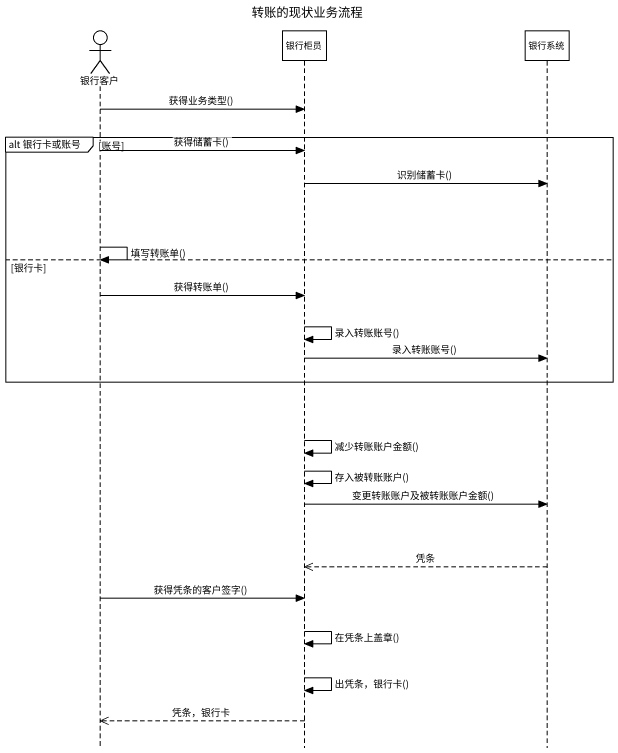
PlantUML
@startuml
title 转账的现状业务流程
hide footbox
actor 银行客户
participant 银行柜员
participant 银行系统

银行客户 -> 银行柜员 : 获得业务类型()
group alt 银行卡或账号 [账号]
  银行客户 -> 银行柜员 : 获得储蓄卡()
  银行柜员 -> 银行系统 : 识别储蓄卡()
  银行客户 -> 银行客户 : 填写转账单()
else 银行卡
  银行客户 -> 银行柜员 : 获得转账单()
  银行柜员 -> 银行柜员 : 录入转账账号()
  银行柜员 -> 银行系统 : 录入转账账号()
end
银行柜员 -> 银行柜员 : 减少转账账户金额()
银行柜员 -> 银行柜员 : 存入被转账账户()
银行柜员 -> 银行系统 : 变更转账账户及被转账账户金额()
银行系统 -->> 银行柜员 : 凭条
银行客户 -> 银行柜员 : 获得凭条的客户签字()
银行柜员 -> 银行柜员 : 在凭条上盖章()
银行柜员 -> 银行柜员 : 出凭条，银行卡()
银行柜员 -->> 银行客户 : 凭条，银行卡
@enduml
